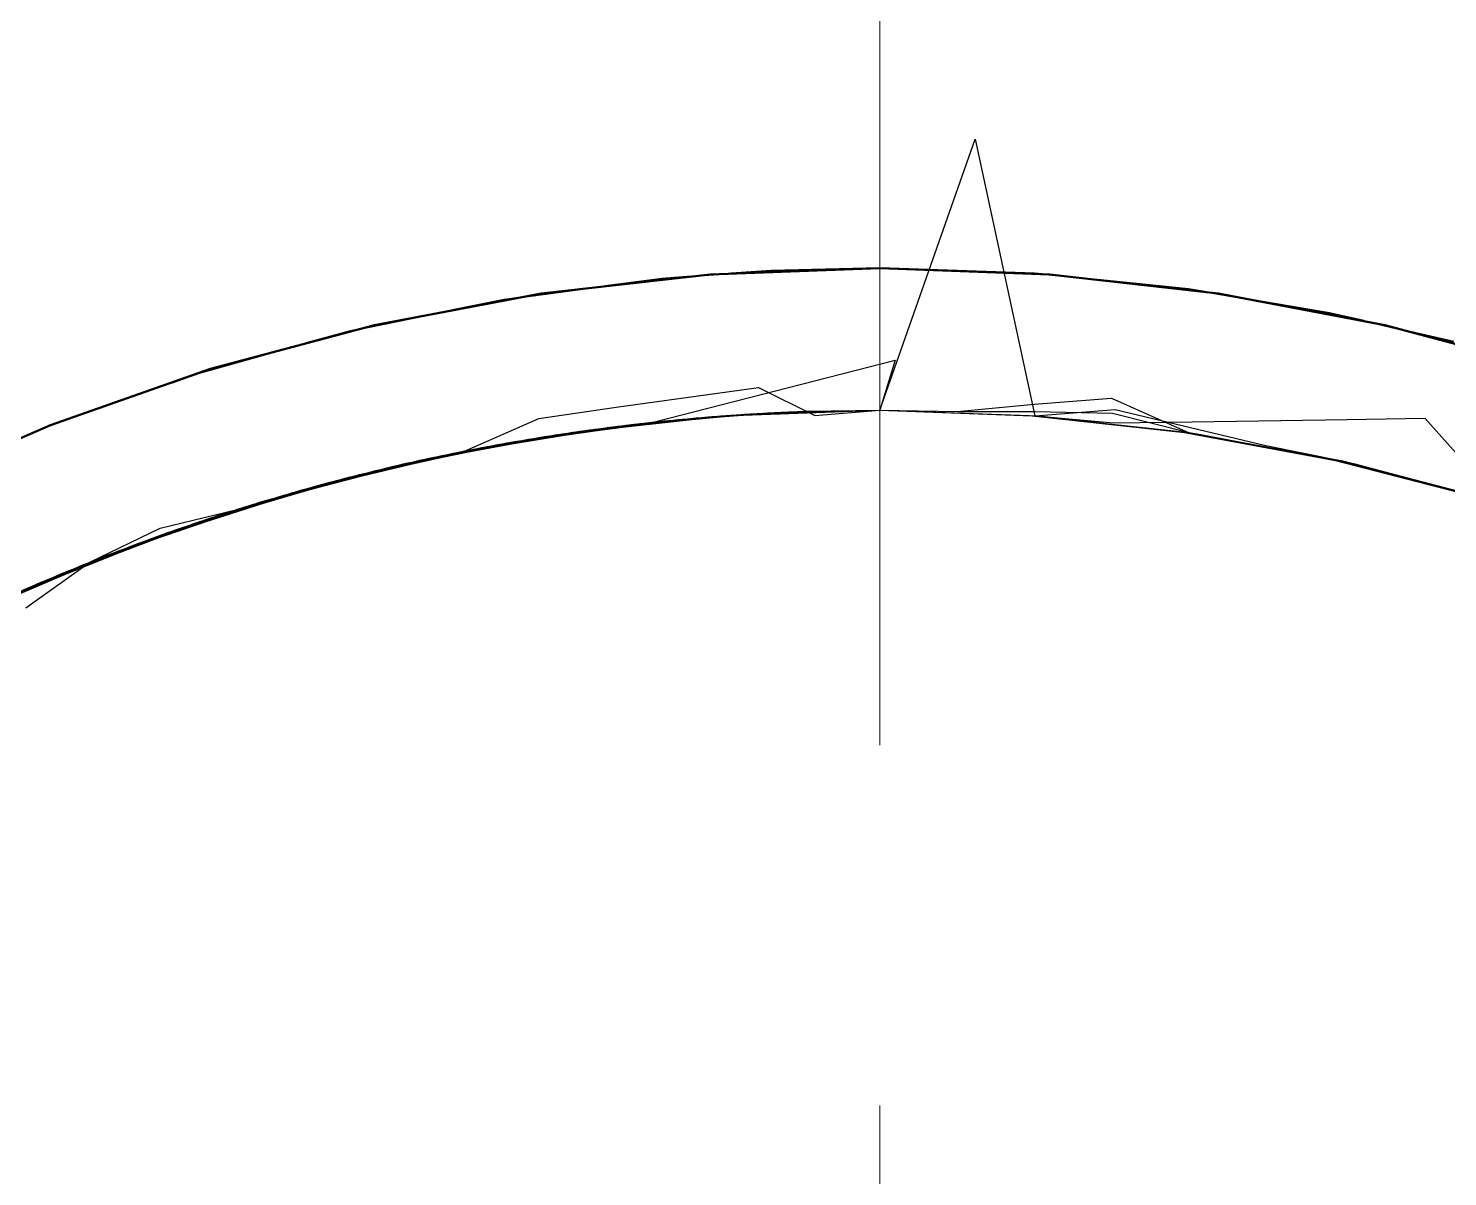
# Model space of a CAD drawing. Header units: millimetres. Extents: x 0 to 420, y 0 to 297.
# Drawn here: x 193 to 195.5, y 269.4 to 271.422 of the extents above; entities that cross this region are included whole.
import ezdxf

# ---------------------------------------------------------------- set-up
doc = ezdxf.new("R2010")
doc.units = ezdxf.units.MM
doc.linetypes.add('CENTER', pattern=[5.08, 3.175, -0.635, 0.635, -0.635])
doc.linetypes.add('DASHED', pattern=[1.524, 1.27, -0.254])
for name, color, linetype, lineweight in [('CENTER', 1, 'CENTER', 18), ('HIDDEN', 8, 'DASHED', 25), ('VISIBLE', 7, 'CONTINUOUS', 50)]:
    doc.layers.add(name, color=color, linetype=linetype, lineweight=lineweight)

msp = doc.modelspace()

# ---------------------------------------------------------------- linework, layer by layer
at = {"layer": 'CENTER'}
msp.add_line((194.5, 259.99999), (194.5, 274), dxfattribs=at)
at = {"layer": 'HIDDEN'}
for points in [[(194.5, 270.74999), (194.6682, 271.22734)], [(194.6682, 271.22734), (194.77341, 270.74)], [(194.16795, 270.98508), (194.23805, 270.99019)], [(194.78588, 270.9893), (194.88349, 270.97928)], [(193.86366, 270.94772), (194.01604, 270.96796)], [(195.07231, 270.95801), (195.16384, 270.94251)], [(193.57583, 270.89057), (193.74792, 270.92582)], [(195.35198, 270.90692), (195.43393, 270.88796)], [(193.29558, 270.8134), (193.48971, 270.8675)], [(194.1032, 270.72893), (194.52702, 270.83792)], [(194.52702, 270.83792), (194.5, 270.74999)], [(193.02768, 270.7184), (193.25348, 270.79866)], [(194.03576, 270.75528), (194.28624, 270.78959)], [(194.28624, 270.78959), (194.38562, 270.74043)], [(194.63659, 270.74749), (194.77223, 270.76012)], [(194.77223, 270.76012), (194.90841, 270.7709)], [(194.90841, 270.7709), (195.04508, 270.71008)], [(193.76818, 270.67778), (193.89942, 270.73482)], [(193.85014, 270.69324), (194.12014, 270.73069)], [(193.85327, 270.69344), (194.12525, 270.73103)], [(193.85597, 270.69419), (194.13169, 270.73181)], [(193.85613, 270.69428), (194.12872, 270.73155)], [(193.86205, 270.69506), (194.13805, 270.73235)], [(193.86516, 270.69558), (194.14142, 270.73267)], [(193.87497, 270.69754), (194.14499, 270.73315)], [(193.87644, 270.69775), (194.14433, 270.73307)], [(193.88093, 270.69854), (194.15298, 270.7339)], [(193.8825, 270.6988), (194.15287, 270.73389)], [(193.88771, 270.69945), (194.16107, 270.73455)], [(193.89942, 270.73482), (194.03576, 270.75528)], [(193.90059, 270.70171), (194.17119, 270.73552)], [(193.90195, 270.70196), (194.17247, 270.73564)], [(193.90323, 270.7022), (194.17639, 270.736)], [(193.90812, 270.70298), (194.17827, 270.73616)], [(193.90908, 270.70314), (194.17831, 270.73617)], [(193.91012, 270.70331), (194.18098, 270.7364)], [(193.91524, 270.70408), (194.18714, 270.7369)], [(193.92804, 270.70612), (194.19781, 270.7378)], [(193.92941, 270.70632), (194.20045, 270.73801)], [(193.93262, 270.70682), (194.20425, 270.73831)], [(193.93502, 270.70719), (194.20392, 270.73829)], [(193.93769, 270.70723), (194.20962, 270.7386)], [(193.93907, 270.70752), (194.21116, 270.73875)], [(193.94017, 270.70792), (194.21066, 270.73879)], [(193.94109, 270.70811), (194.21976, 270.73951)], [(193.94244, 270.70831), (194.21394, 270.73907)], [(193.94976, 270.70929), (194.22299, 270.7397)], [(193.95418, 270.71005), (194.22668, 270.74001)], [(193.95625, 270.70985), (194.22781, 270.73993)], [(193.95893, 270.71075), (194.22888, 270.74018)], [(193.96528, 270.71146), (194.17156, 270.73548)], [(193.97357, 270.71269), (194.23739, 270.74072)], [(193.97802, 270.71349), (194.19732, 270.73776)], [(193.98132, 270.71395), (194.24033, 270.74099)], [(193.98221, 270.71407), (194.24051, 270.741)], [(193.98299, 270.71392), (194.24201, 270.74101)], [(193.98348, 270.71414), (194.24133, 270.74101)], [(193.98511, 270.71432), (194.24211, 270.74106)], [(193.98864, 270.71497), (194.24385, 270.74123)], [(193.99437, 270.71574), (194.24674, 270.74143)], [(193.99776, 270.71598), (194.24928, 270.74152)], [(193.99799, 270.71624), (194.24842, 270.74155)], [(193.99863, 270.7162), (194.24952, 270.74157)], [(194.01621, 270.71855), (194.25774, 270.74212)], [(194.01876, 270.71888), (194.25898, 270.7422)], [(194.0195, 270.71908), (194.25925, 270.74226)], [(194.01962, 270.7191), (194.25931, 270.74226)], [(194.02178, 270.71915), (194.26058, 270.74226)], [(194.02272, 270.71936), (194.26166, 270.74236)], [(194.02381, 270.71959), (194.26226, 270.74243)], [(194.02434, 270.7197), (194.26188, 270.74242)], [(194.0336, 270.7206), (194.26731, 270.74267)], [(194.03393, 270.72046), (194.26681, 270.74259)], [(194.03763, 270.72133), (194.26847, 270.74282)], [(194.04056, 270.72169), (194.27024, 270.74293)], [(194.04093, 270.72179), (194.27003, 270.74294)], [(194.04437, 270.72221), (194.27178, 270.74304)], [(194.04614, 270.72243), (194.2728, 270.7431)], [(194.04945, 270.72263), (194.27451, 270.74314)], [(194.05002, 270.7229), (194.27461, 270.74321)], [(194.05081, 270.72295), (194.27513, 270.74323)], [(194.05232, 270.72317), (194.2758, 270.74328)], [(194.0541, 270.72335), (194.27699, 270.74334)], [(194.05422, 270.72336), (194.27708, 270.74335)], [(194.05806, 270.72373), (194.27938, 270.74345)], [(194.05896, 270.72383), (194.27994, 270.74348)], [(194.06208, 270.72434), (194.24335, 270.7412)], [(194.06393, 270.72454), (194.23487, 270.7406)], [(194.0675, 270.72496), (194.28379, 270.74375)], [(194.06832, 270.72504), (194.28386, 270.74375)], [(194.06847, 270.72504), (194.28391, 270.74375)], [(194.06924, 270.72501), (194.28441, 270.74374)], [(194.07334, 270.7256), (194.2867, 270.7439)], [(194.07557, 270.72585), (194.28814, 270.74398)], [(194.07728, 270.72608), (194.28849, 270.74402)], [(194.08884, 270.72731), (194.29492, 270.74435)], [(194.09885, 270.72848), (194.29922, 270.74461)], [(194.09907, 270.72849), (194.29942, 270.74462)], [(194.10432, 270.72905), (194.30229, 270.74477)], [(194.10983, 270.72934), (194.30485, 270.74482)], [(194.11203, 270.72985), (194.30624, 270.74497)], [(194.11325, 270.72998), (194.30658, 270.745)], [(194.11396, 270.73007), (194.30674, 270.74501)], [(194.12014, 270.73069), (194.30999, 270.74517)], [(194.12525, 270.73103), (194.31283, 270.74526)], [(194.12872, 270.73155), (194.31423, 270.74538)], [(194.13169, 270.73181), (194.31617, 270.74546)], [(194.13805, 270.73235), (194.31936, 270.7456)], [(194.14142, 270.73267), (194.32105, 270.74568)], [(194.14433, 270.73307), (194.32223, 270.74577)], [(194.14499, 270.73315), (194.32231, 270.74578)], [(194.15287, 270.73389), (194.32631, 270.74597)], [(194.15298, 270.7339), (194.32634, 270.74597)], [(194.16107, 270.73455), (194.33045, 270.74613)], [(194.17119, 270.73552), (194.33551, 270.74637)], [(194.17156, 270.73548), (194.33571, 270.74636)], [(194.17247, 270.73564), (194.33636, 270.74641)], [(194.17639, 270.736), (194.33811, 270.7465)], [(194.17827, 270.73616), (194.339, 270.74653)], [(194.17831, 270.73617), (194.339, 270.74654)], [(194.18098, 270.7364), (194.34039, 270.7466)], [(194.18714, 270.7369), (194.34356, 270.74672)], [(194.19732, 270.73776), (194.34856, 270.74693)], [(194.19781, 270.7378), (194.34881, 270.74694)], [(194.20045, 270.73801), (194.35023, 270.747)], [(194.20392, 270.73829), (194.35183, 270.74707)], [(194.20425, 270.73831), (194.35202, 270.74707)], [(194.20962, 270.7386), (194.35479, 270.74714)], [(194.21066, 270.73879), (194.35523, 270.74719)], [(194.21116, 270.73875), (194.35556, 270.74718)], [(194.21394, 270.73907), (194.35688, 270.74726)], [(194.21976, 270.73951), (194.5, 270.74999)], [(194.22299, 270.7397), (194.36175, 270.74743)], [(194.22668, 270.74001), (194.5, 270.74999)], [(194.22781, 270.73993), (194.5, 270.74999)], [(194.22888, 270.74018), (194.5, 270.74999)], [(194.23487, 270.7406), (194.36746, 270.74765)], [(194.23739, 270.74072), (194.5, 270.74999)], [(194.24033, 270.74099), (194.5, 270.74999)], [(194.24051, 270.741), (194.5, 270.74999)], [(194.24133, 270.74101), (194.5, 270.74999)], [(194.24201, 270.74101), (194.5, 270.74999)], [(194.24211, 270.74106), (194.5, 270.74999)], [(194.24335, 270.7412), (194.37161, 270.7478)], [(194.24385, 270.74123), (194.5, 270.74999)], [(194.24674, 270.74143), (194.5, 270.74999)], [(194.24842, 270.74155), (194.5, 270.74999)], [(194.24928, 270.74152), (194.5, 270.74999)], [(194.24952, 270.74157), (194.5, 270.74999)], [(194.25774, 270.74212), (194.5, 270.74999)], [(194.25898, 270.7422), (194.5, 270.74999)], [(194.25925, 270.74226), (194.5, 270.74999)], [(194.25931, 270.74226), (194.5, 270.74999)], [(194.26058, 270.74226), (194.5, 270.74999)], [(194.26166, 270.74236), (194.5, 270.74999)], [(194.26188, 270.74242), (194.5, 270.74999)], [(194.26226, 270.74243), (194.5, 270.74999)], [(194.26681, 270.74259), (194.5, 270.74999)], [(194.26731, 270.74267), (194.5, 270.74999)], [(194.26847, 270.74282), (194.5, 270.74999)], [(194.27003, 270.74294), (194.5, 270.74999)], [(194.27024, 270.74293), (194.5, 270.74999)], [(194.27178, 270.74304), (194.5, 270.74999)], [(194.2728, 270.7431), (194.5, 270.74999)], [(194.27451, 270.74314), (194.5, 270.74999)], [(194.27461, 270.74321), (194.5, 270.74999)], [(194.27513, 270.74323), (194.5, 270.74999)], [(194.2758, 270.74328), (194.5, 270.74999)], [(194.27699, 270.74334), (194.5, 270.74999)], [(194.27708, 270.74335), (194.5, 270.74999)], [(194.27938, 270.74345), (194.5, 270.74999)], [(194.27994, 270.74348), (194.5, 270.74999)], [(194.28379, 270.74375), (194.5, 270.74999)], [(194.28386, 270.74375), (194.5, 270.74999)], [(194.28391, 270.74375), (194.5, 270.74999)], [(194.28441, 270.74374), (194.5, 270.74999)], [(194.2867, 270.7439), (194.5, 270.74999)], [(194.28814, 270.74398), (194.5, 270.74999)], [(194.28849, 270.74402), (194.5, 270.74999)], [(194.29492, 270.74435), (194.5, 270.74999)], [(194.29922, 270.74461), (194.5, 270.74999)], [(194.29942, 270.74462), (194.5, 270.74999)], [(194.30229, 270.74477), (194.5, 270.74999)], [(194.30485, 270.74482), (194.5, 270.74999)], [(194.30624, 270.74497), (194.5, 270.74999)], [(194.30658, 270.745), (194.5, 270.74999)], [(194.30674, 270.74501), (194.5, 270.74999)], [(194.30999, 270.74517), (194.5, 270.74999)], [(194.31283, 270.74526), (194.5, 270.74999)], [(194.31423, 270.74538), (194.5, 270.74999)], [(194.31617, 270.74546), (194.5, 270.74999)], [(194.31936, 270.7456), (194.5, 270.74999)], [(194.32105, 270.74568), (194.5, 270.74999)], [(194.32223, 270.74577), (194.5, 270.74999)], [(194.32231, 270.74578), (194.5, 270.74999)], [(194.32631, 270.74597), (194.5, 270.74999)], [(194.32634, 270.74597), (194.5, 270.74999)], [(194.33045, 270.74613), (194.5, 270.74999)], [(194.33551, 270.74637), (194.5, 270.74999)], [(194.33571, 270.74636), (194.5, 270.74999)], [(194.33636, 270.74641), (194.5, 270.74999)], [(194.33811, 270.7465), (194.5, 270.74999)], [(194.339, 270.74654), (194.5, 270.74999)], [(194.339, 270.74653), (194.5, 270.74999)], [(194.34039, 270.7466), (194.5, 270.74999)], [(194.34356, 270.74672), (194.5, 270.74999)], [(194.34856, 270.74693), (194.5, 270.74999)], [(194.34881, 270.74694), (194.5, 270.74999)], [(194.35023, 270.747), (194.5, 270.74999)], [(194.35183, 270.74707), (194.5, 270.74999)], [(194.35202, 270.74707), (194.5, 270.74999)], [(194.35479, 270.74714), (194.5, 270.74999)], [(194.35523, 270.74719), (194.5, 270.74999)], [(194.35556, 270.74718), (194.5, 270.74999)], [(194.35688, 270.74726), (194.5, 270.74999)], [(194.36175, 270.74743), (194.5, 270.74999)], [(194.36746, 270.74765), (194.5, 270.74999)], [(194.37161, 270.7478), (194.5, 270.74999)], [(194.38562, 270.74043), (194.5, 270.74999)], [(194.5, 270.74999), (194.77359, 270.74)], [(194.5, 270.74999), (194.77145, 270.74001)], [(194.5, 270.74999), (194.77116, 270.74001)], [(194.5, 270.74999), (194.77397, 270.74)], [(194.5, 270.74999), (194.77273, 270.74001)], [(194.5, 270.74999), (194.77315, 270.74001)], [(194.5, 270.74999), (194.77364, 270.74)], [(194.5, 270.74999), (194.77202, 270.74001)], [(194.5, 270.74999), (194.77431, 270.73993)], [(194.5, 270.74999), (194.77265, 270.74001)], [(194.5, 270.74999), (194.77236, 270.74001)], [(194.5, 270.74999), (194.77351, 270.73999)], [(194.5, 270.74999), (194.77068, 270.74002)], [(194.5, 270.74999), (194.77149, 270.74002)], [(194.5, 270.74999), (194.77174, 270.74001)], [(194.5, 270.74999), (194.77334, 270.74001)], [(194.5, 270.74999), (194.77387, 270.73999)], [(194.5, 270.74999), (194.77325, 270.74001)], [(194.5, 270.74999), (194.77189, 270.74001)], [(194.5, 270.74999), (194.77339, 270.74)], [(194.5, 270.74999), (194.77226, 270.74001)], [(194.5, 270.74999), (194.77299, 270.74001)], [(194.5, 270.74999), (194.77393, 270.73997)], [(194.5, 270.74999), (194.63667, 270.7475)], [(194.5, 270.74999), (194.77212, 270.74002)], [(194.5, 270.74999), (194.77369, 270.73999)], [(194.5, 270.74999), (194.77302, 270.74)], [(194.5, 270.74999), (194.77362, 270.74)], [(194.5, 270.74999), (194.77349, 270.73998)], [(194.5, 270.74999), (194.77288, 270.74)], [(194.5, 270.74999), (194.77336, 270.74)], [(194.5, 270.74999), (194.77347, 270.74)], [(194.5, 270.74999), (194.77362, 270.74)], [(194.5, 270.74999), (194.77346, 270.74)], [(194.5, 270.74999), (194.77335, 270.74)], [(194.5, 270.74999), (194.77362, 270.74)], [(194.5, 270.74999), (194.77204, 270.74002)], [(194.5, 270.74999), (194.77352, 270.73992)], [(194.5, 270.74999), (194.77362, 270.73999)], [(194.5, 270.74999), (194.77356, 270.74)], [(194.5, 270.74999), (194.77386, 270.73998)], [(194.5, 270.74999), (194.7733, 270.74)], [(194.5, 270.74999), (194.7711, 270.74002)], [(194.5, 270.74999), (194.76995, 270.74002)], [(194.5, 270.74999), (194.77294, 270.74)], [(194.5, 270.74999), (194.77228, 270.74)], [(194.5, 270.74999), (194.76858, 270.74004)], [(194.5, 270.74999), (194.77293, 270.74)], [(194.5, 270.74999), (194.7736, 270.74)], [(194.5, 270.74999), (194.77352, 270.74)], [(194.5, 270.74999), (194.77404, 270.73997)], [(194.5, 270.74999), (194.63659, 270.74749)], [(194.5, 270.74999), (194.7729, 270.74001)], [(194.5, 270.74999), (194.77338, 270.73998)], [(194.5, 270.74999), (194.77386, 270.73998)], [(194.5, 270.74999), (194.77072, 270.74002)], [(194.5, 270.74999), (194.77184, 270.74002)], [(194.5, 270.74999), (194.77369, 270.73999)], [(194.5, 270.74999), (194.77258, 270.74001)], [(194.5, 270.74999), (194.77346, 270.74)], [(194.5, 270.74999), (194.77375, 270.73999)], [(194.5, 270.74999), (194.77363, 270.73998)], [(194.5, 270.74999), (194.77366, 270.73999)], [(194.5, 270.74999), (194.77244, 270.74001)], [(194.5, 270.74999), (194.77358, 270.74001)], [(194.5, 270.74999), (194.77357, 270.74)], [(194.5, 270.74999), (194.77438, 270.73991)], [(194.5, 270.74999), (194.77296, 270.74)], [(194.5, 270.74999), (194.77405, 270.73999)], [(194.5, 270.74999), (194.77305, 270.74)], [(194.5, 270.74999), (194.77306, 270.74)], [(194.5, 270.74999), (194.77269, 270.74001)], [(194.5, 270.74999), (194.77245, 270.74001)], [(194.5, 270.74999), (194.77045, 270.74003)], [(194.5, 270.74999), (194.77354, 270.74001)], [(194.5, 270.74999), (194.77368, 270.73999)], [(194.5, 270.74999), (194.77266, 270.74001)], [(194.5, 270.74999), (194.7724, 270.74001)], [(194.5, 270.74999), (194.7731, 270.74)], [(194.5, 270.74999), (194.77354, 270.74001)], [(194.5, 270.74999), (194.77156, 270.74002)], [(194.5, 270.74999), (194.77368, 270.73999)], [(194.5, 270.74999), (194.77358, 270.74)], [(194.5, 270.74999), (194.77113, 270.74001)], [(194.5, 270.74999), (194.78028, 270.7395)], [(194.63667, 270.7475), (194.77347, 270.74716)], [(194.76858, 270.74004), (195.03679, 270.71035)], [(194.76995, 270.74002), (195.03938, 270.71021)], [(194.77045, 270.74003), (195.04016, 270.71028)], [(194.77068, 270.74002), (195.04069, 270.71024)], [(194.77072, 270.74002), (195.04077, 270.71024)], [(194.7711, 270.74002), (195.0414, 270.71023)], [(194.77113, 270.74001), (195.04144, 270.71018)], [(194.77116, 270.74001), (195.04168, 270.71015)], [(194.77145, 270.74001), (195.04221, 270.71013)], [(194.77149, 270.74002), (195.04219, 270.7102)], [(194.77156, 270.74002), (195.04226, 270.7102)], [(194.77174, 270.74001), (195.04263, 270.71018)], [(194.77184, 270.74002), (195.0427, 270.71019)], [(194.77189, 270.74001), (195.0429, 270.71017)], [(194.77202, 270.74001), (195.04302, 270.71019)], [(194.77204, 270.74002), (195.0433, 270.7102)], [(194.77212, 270.74002), (195.04324, 270.71019)], [(194.77226, 270.74001), (195.04355, 270.71015)], [(194.77228, 270.74), (195.04369, 270.7101)], [(194.77236, 270.74001), (195.04369, 270.71015)], [(194.7724, 270.74001), (195.04381, 270.71016)], [(194.77244, 270.74001), (195.04389, 270.71014)], [(194.77245, 270.74001), (195.04369, 270.71018)], [(194.77258, 270.74001), (195.04404, 270.71014)], [(194.77265, 270.74001), (195.04427, 270.71012)], [(194.77266, 270.74001), (195.04414, 270.71016)], [(194.77269, 270.74001), (195.04418, 270.71016)], [(194.77273, 270.74001), (195.04428, 270.71014)], [(194.77288, 270.74), (195.04469, 270.71009)], [(194.7729, 270.74001), (195.04457, 270.71013)], [(194.77293, 270.74), (195.0447, 270.7101)], [(194.77294, 270.74), (195.04478, 270.7101)], [(194.77296, 270.74), (195.04486, 270.71007)], [(194.77299, 270.74001), (195.04472, 270.71013)], [(194.77302, 270.74), (195.04499, 270.71007)], [(194.77305, 270.74), (195.04482, 270.71011)], [(194.77306, 270.74), (195.04495, 270.7101)], [(194.7731, 270.74), (195.04505, 270.71009)], [(194.77315, 270.74001), (195.04474, 270.71016)], [(194.77325, 270.74001), (195.04512, 270.71012)], [(194.7733, 270.74), (195.04526, 270.7101)], [(194.77334, 270.74001), (195.04521, 270.71012)], [(194.77335, 270.74), (195.04552, 270.71006)], [(194.77336, 270.74), (195.0455, 270.71007)], [(194.77338, 270.73998), (195.04611, 270.70993)], [(194.77339, 270.74), (195.04552, 270.71007)], [(194.77341, 270.74), (195.04555, 270.71007)], [(194.77346, 270.74), (195.04556, 270.71008)], [(194.77346, 270.74), (195.04548, 270.71011)], [(194.77347, 270.74716), (194.90978, 270.74429)], [(194.77347, 270.74), (195.04556, 270.71008)], [(194.77349, 270.73998), (195.04631, 270.70992)], [(194.77351, 270.73999), (195.04586, 270.71003)], [(194.77352, 270.74), (195.0458, 270.71005)], [(194.77352, 270.73992), (195.04809, 270.70953)], [(194.77354, 270.74001), (194.91466, 270.75081)], [(194.77354, 270.74001), (195.04526, 270.71015)], [(194.77356, 270.74), (195.04577, 270.71006)], [(194.77357, 270.74), (195.04567, 270.71008)], [(194.77358, 270.74001), (195.04527, 270.71015)], [(194.77358, 270.74), (195.04567, 270.71008)], [(194.77359, 270.74), (195.04582, 270.71006)], [(194.7736, 270.74), (195.04577, 270.71007)], [(194.77362, 270.74), (195.04579, 270.71006)], [(194.77362, 270.74), (195.04552, 270.71011)], [(194.77362, 270.74), (195.0458, 270.71006)], [(194.77362, 270.73999), (195.0459, 270.71004)], [(194.77363, 270.73998), (195.04652, 270.70991)], [(194.77364, 270.74), (195.04567, 270.71009)], [(194.77366, 270.73999), (195.04592, 270.71004)], [(194.77368, 270.73999), (195.04597, 270.71004)], [(194.77368, 270.73999), (195.04599, 270.71003)], [(194.77369, 270.73999), (195.04603, 270.71003)], [(194.77369, 270.73999), (195.0461, 270.71001)], [(194.77375, 270.73999), (195.04612, 270.71002)], [(194.77386, 270.73998), (195.04659, 270.70995)], [(194.77386, 270.73998), (195.04653, 270.70995)], [(194.77387, 270.73999), (195.04629, 270.71002)], [(194.77393, 270.73997), (195.04687, 270.7099)], [(194.77397, 270.74), (195.04625, 270.71008)], [(194.77404, 270.73997), (195.04724, 270.70985)], [(194.77405, 270.73999), (195.0466, 270.70999)], [(194.77431, 270.73993), (195.04868, 270.70961)], [(194.77438, 270.73991), (194.91203, 270.72724)], [(194.78028, 270.7395), (195.059, 270.7081)], [(194.90978, 270.74429), (195.04511, 270.71014)], [(194.91466, 270.75081), (195.04725, 270.71931)], [(195.0502, 270.7292), (195.32337, 270.73331)], [(195.32337, 270.73331), (195.46026, 270.73567)], [(195.46026, 270.73567), (195.59255, 270.58728)], [(192.77012, 270.60604), (193.02768, 270.7184)], [(193.66111, 270.65495), (193.92941, 270.70632)], [(193.66123, 270.65499), (193.92804, 270.70612)], [(193.664, 270.65562), (193.93262, 270.70682)], [(193.66555, 270.65597), (193.94109, 270.70811)], [(193.66849, 270.6561), (193.93769, 270.70723)], [(193.66917, 270.6568), (193.93502, 270.70719)], [(193.66969, 270.65651), (193.93907, 270.70752)], [(193.67263, 270.65752), (193.94017, 270.70792)], [(193.6739, 270.65787), (193.94244, 270.70831)], [(193.67827, 270.65872), (193.94976, 270.70929)], [(193.68381, 270.66008), (193.95418, 270.71005)], [(193.6869, 270.65992), (193.95625, 270.70985)], [(193.68981, 270.66143), (193.95893, 270.71075)], [(193.69748, 270.66291), (193.97357, 270.71269)], [(193.70413, 270.66454), (193.97146, 270.71254)], [(193.70843, 270.66512), (193.98299, 270.71392)], [(193.711, 270.66605), (193.98132, 270.71395)], [(193.71253, 270.66638), (193.98221, 270.71407)], [(193.71466, 270.66673), (193.98348, 270.71414)], [(193.71546, 270.66677), (193.98511, 270.71432)], [(193.71853, 270.66767), (193.98864, 270.71497)], [(193.7247, 270.66863), (193.99776, 270.71598)], [(193.72518, 270.66889), (193.99863, 270.7162)], [(193.72809, 270.66968), (193.99437, 270.71574)], [(193.72942, 270.66992), (193.99799, 270.71624)], [(193.74547, 270.67315), (194.01621, 270.71855)], [(193.74852, 270.67376), (194.01876, 270.71888)], [(193.74868, 270.67396), (194.0195, 270.71908)], [(193.74955, 270.67393), (194.02272, 270.71936)], [(193.75026, 270.67424), (194.02381, 270.71959)], [(193.75076, 270.674), (194.02178, 270.71915)], [(193.75715, 270.67568), (194.02434, 270.7197)], [(193.75894, 270.67558), (194.0336, 270.7206)], [(193.7605, 270.67636), (193.97802, 270.71349)], [(193.76052, 270.67607), (193.96528, 270.71146)], [(193.7626, 270.67594), (194.03393, 270.72046)], [(193.76773, 270.67773), (194.04056, 270.72169)], [(193.76856, 270.67789), (194.03763, 270.72133)], [(193.77382, 270.67901), (194.04437, 270.72221)], [(193.77383, 270.67901), (194.01962, 270.7191)], [(193.77408, 270.67906), (194.04614, 270.72243)], [(193.77428, 270.6791), (194.04093, 270.72179)], [(193.77744, 270.67937), (194.04945, 270.72263)], [(193.77908, 270.67999), (194.05081, 270.72295)], [(193.78132, 270.68043), (194.05422, 270.72336)], [(193.78218, 270.68065), (194.05232, 270.72317)], [(193.78218, 270.68065), (194.05002, 270.7229)], [(193.78235, 270.68063), (194.0541, 270.72335)], [(193.78378, 270.68074), (194.05806, 270.72373)], [(193.78393, 270.68079), (194.05896, 270.72383)], [(193.79446, 270.68302), (194.0675, 270.72496)], [(193.79711, 270.6835), (194.06832, 270.72504)], [(193.79851, 270.68374), (194.06847, 270.72504)], [(193.80065, 270.68413), (194.07334, 270.7256)], [(193.8016, 270.68432), (194.07557, 270.72585)], [(193.80827, 270.68563), (194.07728, 270.72608)], [(193.81347, 270.68652), (194.08884, 270.72731)], [(193.82654, 270.68902), (194.09885, 270.72848)], [(193.82895, 270.68945), (194.09907, 270.72849)], [(193.83028, 270.68969), (194.10432, 270.72905)], [(193.83661, 270.69022), (194.10983, 270.72934)], [(193.83805, 270.69108), (194.11203, 270.72985)], [(193.84281, 270.69193), (194.11325, 270.72998)], [(193.8452, 270.69238), (194.11396, 270.73007)], [(193.84955, 270.69289), (194.06924, 270.72501)], [(193.88185, 270.69869), (194.06208, 270.72434)], [(193.8937, 270.70064), (194.06393, 270.72454)], [(193.97146, 270.71254), (194.1032, 270.72893)], [(194.91203, 270.72724), (195.0502, 270.7292)], [(195.03679, 270.71035), (195.30288, 270.66126)], [(195.03938, 270.71021), (195.3066, 270.66081)], [(195.04016, 270.71028), (195.30743, 270.66104)], [(195.04069, 270.71024), (195.30832, 270.66092)], [(195.04077, 270.71024), (195.30845, 270.66091)], [(195.0414, 270.71023), (195.30922, 270.66089)], [(195.04144, 270.71018), (195.3093, 270.66073)], [(195.04168, 270.71015), (195.30986, 270.66063)], [(195.04219, 270.7102), (195.31041, 270.66077)], [(195.04221, 270.71013), (195.31058, 270.66058)], [(195.04226, 270.7102), (195.31043, 270.66078)], [(195.04263, 270.71018), (195.31098, 270.66072)], [(195.0427, 270.71019), (195.31094, 270.66076)], [(195.0429, 270.71017), (195.31135, 270.6607)], [(195.04302, 270.71019), (195.31138, 270.66074)], [(195.04324, 270.71019), (195.31168, 270.66075)], [(195.0433, 270.7102), (195.31192, 270.66079)], [(195.04355, 270.71015), (195.31223, 270.66063)], [(195.04369, 270.71018), (195.31214, 270.66071)], [(195.04369, 270.71015), (195.31236, 270.66063)], [(195.04369, 270.7101), (195.31258, 270.66048)], [(195.04381, 270.71016), (195.31253, 270.66065)], [(195.04389, 270.71014), (195.31273, 270.66058)], [(195.04404, 270.71014), (195.31279, 270.6606)], [(195.04414, 270.71016), (195.31284, 270.66065)], [(195.04418, 270.71016), (195.31288, 270.66064)], [(195.04427, 270.71012), (195.31323, 270.66052)], [(195.04428, 270.71014), (195.31308, 270.66058)], [(195.04457, 270.71013), (195.31343, 270.66056)], [(195.04469, 270.71009), (195.31383, 270.66044)], [(195.0447, 270.7101), (195.31373, 270.66046)], [(195.04472, 270.71013), (195.31362, 270.66055)], [(195.04474, 270.71016), (195.31332, 270.66066)], [(195.04478, 270.7101), (195.31392, 270.66047)], [(195.04482, 270.71011), (195.31378, 270.6605)], [(195.04486, 270.71007), (195.3141, 270.66038)], [(195.04495, 270.7101), (195.31411, 270.66044)], [(195.04499, 270.71007), (195.31429, 270.66037)], [(195.04505, 270.71009), (195.31425, 270.66043)], [(195.04508, 270.71008), (195.31435, 270.66039)], [(195.04511, 270.71014), (195.31405, 270.66057)], [(195.04512, 270.71012), (195.31409, 270.66051)], [(195.04521, 270.71012), (195.31413, 270.66053)], [(195.04526, 270.71015), (195.31395, 270.66059)], [(195.04526, 270.7101), (195.31434, 270.66046)], [(195.04527, 270.71015), (195.31384, 270.66062)], [(195.04548, 270.71011), (195.31453, 270.66049)], [(195.0455, 270.71007), (195.31486, 270.66036)], [(195.04552, 270.71011), (195.31439, 270.6605)], [(195.04552, 270.71007), (195.31482, 270.66037)], [(195.04552, 270.71006), (195.31494, 270.66034)], [(195.04555, 270.71007), (195.31488, 270.66035)], [(195.04556, 270.71008), (195.31477, 270.6604)], [(195.04556, 270.71008), (195.31475, 270.66041)], [(195.04567, 270.71009), (195.31473, 270.66042)], [(195.04567, 270.71008), (195.31491, 270.66038)], [(195.04567, 270.71008), (195.31486, 270.66039)], [(195.04577, 270.71007), (195.31504, 270.66035)], [(195.04577, 270.71006), (195.31511, 270.66033)], [(195.04579, 270.71006), (195.31509, 270.66034)], [(195.0458, 270.71006), (195.31511, 270.66034)], [(195.0458, 270.71005), (195.31531, 270.6603)], [(195.04582, 270.71006), (195.31517, 270.66033)], [(195.04586, 270.71003), (195.31547, 270.66023)], [(195.0459, 270.71004), (195.31527, 270.66029)], [(195.04592, 270.71004), (195.31527, 270.6603)], [(195.04597, 270.71004), (195.31536, 270.66028)], [(195.04599, 270.71003), (195.31541, 270.66027)], [(195.04603, 270.71003), (195.3155, 270.66025)], [(195.0461, 270.71001), (195.31566, 270.66021)], [(195.04611, 270.70993), (195.31634, 270.65995)], [(195.04612, 270.71002), (195.31563, 270.66022)], [(195.04625, 270.71008), (195.31542, 270.6604)], [(195.04629, 270.71002), (195.31583, 270.66022)], [(195.04631, 270.70992), (195.31663, 270.65991)], [(195.04652, 270.70991), (195.31686, 270.6599)], [(195.04653, 270.70995), (195.31632, 270.66006)], [(195.04659, 270.70995), (195.31658, 270.66001)], [(195.0466, 270.70999), (195.31627, 270.66011)], [(195.04687, 270.7099), (195.31709, 270.65989)], [(195.04724, 270.70985), (195.31784, 270.65973)], [(195.04725, 270.71931), (195.18033, 270.68777)], [(195.04809, 270.70953), (195.32107, 270.65876)], [(195.04868, 270.70961), (195.32092, 270.65901)], [(195.059, 270.7081), (195.33458, 270.65594)], [(193.51199, 270.61745), (193.78132, 270.68043)], [(193.512, 270.61731), (193.78393, 270.68079)], [(193.51254, 270.61742), (193.78378, 270.68074)], [(193.51416, 270.61805), (193.78235, 270.68063)], [(193.51589, 270.61856), (193.78218, 270.68065)], [(193.51813, 270.61917), (193.78218, 270.68065)], [(193.52485, 270.62098), (193.79446, 270.68302)], [(193.52962, 270.62225), (193.79711, 270.6835)], [(193.5306, 270.62248), (193.8016, 270.68432)], [(193.53133, 270.62266), (193.80065, 270.68413)], [(193.53229, 270.62293), (193.79851, 270.68374)], [(193.54086, 270.62518), (193.81347, 270.68652)], [(193.54273, 270.62575), (193.80827, 270.68563)], [(193.55781, 270.6297), (193.82654, 270.68902)], [(193.55936, 270.63009), (193.83028, 270.68969)], [(193.56222, 270.63083), (193.82895, 270.68945)], [(193.56666, 270.63111), (193.83661, 270.69022)], [(193.56697, 270.63205), (193.83805, 270.69108)], [(193.57558, 270.63424), (193.84281, 270.69193)], [(193.57989, 270.63536), (193.8452, 270.69238)], [(193.58286, 270.63603), (193.85597, 270.69419)], [(193.58336, 270.63622), (193.85014, 270.69324)], [(193.58402, 270.63595), (193.85327, 270.69344)], [(193.58691, 270.63711), (193.85613, 270.69428)], [(193.58846, 270.63719), (193.86205, 270.69506)], [(193.5913, 270.63786), (193.86516, 270.69558)], [(193.60826, 270.64242), (193.87497, 270.69754)], [(193.6113, 270.64314), (193.87644, 270.69775)], [(193.61217, 270.64338), (193.88093, 270.69854)], [(193.6153, 270.64414), (193.8825, 270.6988)], [(193.61745, 270.64436), (193.88771, 270.69945)], [(193.63203, 270.64784), (193.84955, 270.69289)], [(193.63301, 270.64831), (193.90059, 270.70171)], [(193.63317, 270.64843), (193.90323, 270.7022)], [(193.63393, 270.64859), (193.90195, 270.70196)], [(193.64107, 270.6503), (193.90812, 270.70298)], [(193.64226, 270.65058), (193.91012, 270.70331)], [(193.64298, 270.65075), (193.90908, 270.70314)], [(193.64618, 270.65146), (193.91524, 270.70408)], [(193.70307, 270.66434), (193.88185, 270.69869)], [(193.7246, 270.66894), (193.8937, 270.70064)], [(195.18033, 270.68777), (195.31429, 270.66052)], [(193.39467, 270.58339), (193.66555, 270.65597)], [(193.39983, 270.58498), (193.664, 270.65562)], [(193.4036, 270.58553), (193.66849, 270.6561)], [(193.4046, 270.58601), (193.66969, 270.65651)], [(193.40774, 270.5874), (193.66917, 270.6568)], [(193.40948, 270.58787), (193.67263, 270.65752)], [(193.40975, 270.58801), (193.6739, 270.65787)], [(193.41066, 270.58818), (193.67827, 270.65872)], [(193.41768, 270.59041), (193.68381, 270.66008)], [(193.42154, 270.59046), (193.6869, 270.65992)], [(193.42496, 270.5926), (193.68981, 270.66143)], [(193.42511, 270.59247), (193.69748, 270.66291)], [(193.43762, 270.59599), (193.70843, 270.66512)], [(193.44086, 270.5973), (193.70413, 270.66454)], [(193.44474, 270.59846), (193.711, 270.66605)], [(193.44708, 270.59914), (193.71253, 270.66638)], [(193.44992, 270.59971), (193.71546, 270.66677)], [(193.45007, 270.59998), (193.71466, 270.66673)], [(193.45239, 270.60069), (193.71853, 270.66767)], [(193.45507, 270.6011), (193.7247, 270.66863)], [(193.45536, 270.60138), (193.72518, 270.66889)], [(193.46448, 270.60397), (193.72942, 270.66992)], [(193.46581, 270.60456), (193.72809, 270.66968)], [(193.47873, 270.60812), (193.74547, 270.67315)], [(193.4797, 270.60832), (193.74955, 270.67393)], [(193.48008, 270.60861), (193.75026, 270.67424)], [(193.4819, 270.60915), (193.74868, 270.67396)], [(193.48228, 270.60907), (193.74852, 270.67376)], [(193.48363, 270.60917), (193.75076, 270.674)], [(193.48739, 270.61015), (193.75894, 270.67558)], [(193.4937, 270.61246), (193.75715, 270.67568)], [(193.49492, 270.61168), (193.7626, 270.67594)], [(193.49853, 270.61373), (193.76773, 270.67773)], [(193.49862, 270.6137), (193.76818, 270.67778)], [(193.50329, 270.61504), (193.76856, 270.67789)], [(193.50584, 270.61581), (193.77408, 270.67906)], [(193.50715, 270.61617), (193.77382, 270.67901)], [(193.50907, 270.61625), (193.77744, 270.67937)], [(193.51113, 270.61722), (193.77908, 270.67999)], [(193.51141, 270.61734), (193.77428, 270.6791)], [(193.52618, 270.62134), (193.70307, 270.66434)], [(193.53103, 270.62264), (193.77383, 270.67901)], [(193.54553, 270.62649), (193.7605, 270.67636)], [(193.55706, 270.6295), (193.7246, 270.66894)], [(193.55797, 270.62941), (193.76052, 270.67607)], [(195.30288, 270.66126), (195.5652, 270.59316)], [(195.3066, 270.66081), (195.56998, 270.59219)], [(195.30743, 270.66104), (195.57066, 270.59266)], [(195.30832, 270.66092), (195.57195, 270.59238)], [(195.30845, 270.66091), (195.57212, 270.59236)], [(195.30922, 270.66089), (195.57294, 270.59231)], [(195.3093, 270.66073), (195.57313, 270.59199)], [(195.30986, 270.66063), (195.57409, 270.59176)], [(195.31041, 270.66077), (195.57453, 270.59205)], [(195.31043, 270.66078), (195.57447, 270.59208)], [(195.31058, 270.66058), (195.57496, 270.59165)], [(195.31094, 270.66076), (195.575, 270.59203)], [(195.31098, 270.66072), (195.5752, 270.59193)], [(195.31135, 270.6607), (195.57565, 270.59188)], [(195.31138, 270.66074), (195.57553, 270.59199)], [(195.31168, 270.66075), (195.57585, 270.59201)], [(195.31192, 270.66079), (195.57617, 270.59208)], [(195.31214, 270.66071), (195.57629, 270.59192)], [(195.31223, 270.66063), (195.57672, 270.59172)], [(195.31236, 270.66063), (195.5768, 270.59174)], [(195.31253, 270.66065), (195.57696, 270.59179)], [(195.31258, 270.66048), (195.57733, 270.59142)], [(195.31273, 270.66058), (195.57736, 270.59161)], [(195.31279, 270.6606), (195.57728, 270.59166)], [(195.31284, 270.66065), (195.57724, 270.59178)], [(195.31288, 270.66064), (195.57725, 270.59176)], [(195.31308, 270.66058), (195.57758, 270.59162)], [(195.31323, 270.66052), (195.57796, 270.59148)], [(195.31332, 270.66066), (195.57749, 270.5918)], [(195.31343, 270.66056), (195.57796, 270.59158)], [(195.31362, 270.66055), (195.5782, 270.59155)], [(195.31373, 270.66046), (195.5785, 270.59137)], [(195.31378, 270.6605), (195.57842, 270.59146)], [(195.31383, 270.66044), (195.57872, 270.59132)], [(195.31384, 270.66062), (195.57803, 270.59169)], [(195.31392, 270.66047), (195.5788, 270.59137)], [(195.31395, 270.66059), (195.57831, 270.59162)], [(195.31405, 270.66057), (195.57855, 270.59156)], [(195.31409, 270.66051), (195.57872, 270.59146)], [(195.3141, 270.66038), (195.57911, 270.59119)], [(195.31411, 270.66044), (195.57901, 270.59131)], [(195.31413, 270.66053), (195.57867, 270.59151)], [(195.31425, 270.66043), (195.57917, 270.59129)], [(195.31429, 270.66052), (195.57875, 270.59148)], [(195.31429, 270.66037), (195.57935, 270.59117)], [(195.31434, 270.66046), (195.57908, 270.59135)], [(195.31435, 270.66039), (195.5794, 270.59119)], [(195.31439, 270.6605), (195.57889, 270.59143)], [(195.31453, 270.66049), (195.57918, 270.59142)], [(195.31473, 270.66042), (195.57946, 270.59126)], [(195.31475, 270.66041), (195.57956, 270.59125)], [(195.31477, 270.6604), (195.57966, 270.59121)], [(195.31482, 270.66037), (195.57978, 270.59116)], [(195.31486, 270.66039), (195.57976, 270.59118)], [(195.31486, 270.66036), (195.57993, 270.59113)], [(195.31488, 270.66035), (195.57989, 270.59112)], [(195.31491, 270.66038), (195.5799, 270.59114)], [(195.31494, 270.66034), (195.58007, 270.59108)], [(195.31504, 270.66035), (195.57998, 270.59111)], [(195.31509, 270.66034), (195.58008, 270.59108)], [(195.31511, 270.66034), (195.58011, 270.59107)], [(195.31511, 270.66033), (195.5801, 270.59108)], [(195.31517, 270.66033), (195.5802, 270.59107)], [(195.31527, 270.6603), (195.58027, 270.59103)], [(195.31527, 270.66029), (195.58024, 270.59104)], [(195.31531, 270.6603), (195.58052, 270.591)], [(195.31536, 270.66028), (195.58039, 270.59099)], [(195.31541, 270.66027), (195.58048, 270.59096)], [(195.31542, 270.6604), (195.58011, 270.59122)], [(195.31547, 270.66023), (195.58082, 270.59085)], [(195.3155, 270.66025), (195.58062, 270.59092)], [(195.31563, 270.66022), (195.58082, 270.59086)], [(195.31566, 270.66021), (195.58084, 270.59085)], [(195.31583, 270.66022), (195.58104, 270.59083)], [(195.31627, 270.66011), (195.58168, 270.59059)], [(195.31632, 270.66006), (195.58166, 270.59061)], [(195.31634, 270.65995), (195.58236, 270.5903)], [(195.31658, 270.66001), (195.58225, 270.59043)], [(195.31663, 270.65991), (195.58274, 270.59022)], [(195.31686, 270.6599), (195.58296, 270.59019)], [(195.31709, 270.65989), (195.58301, 270.5902)], [(195.31784, 270.65973), (195.58417, 270.58985)], [(195.32092, 270.65901), (195.58908, 270.58835)], [(195.32107, 270.65876), (195.59018, 270.58782)], [(195.33458, 270.65594), (195.6055, 270.58334)], [(193.30043, 270.55295), (193.56222, 270.63083)], [(193.30071, 270.55305), (193.56697, 270.63205)], [(193.30163, 270.55239), (193.56666, 270.63111)], [(193.31318, 270.55722), (193.57558, 270.63424)], [(193.31443, 270.5576), (193.58286, 270.63603)], [(193.31939, 270.55887), (193.58402, 270.63595)], [(193.31943, 270.55901), (193.58846, 270.63719)], [(193.31944, 270.55932), (193.57989, 270.63536)], [(193.32137, 270.55995), (193.58336, 270.63622)], [(193.32198, 270.55981), (193.5913, 270.63786)], [(193.3226, 270.56036), (193.58691, 270.63711)], [(193.34628, 270.56811), (193.60826, 270.64242)], [(193.34819, 270.56872), (193.61217, 270.64338)], [(193.35056, 270.56948), (193.6113, 270.64314)], [(193.35185, 270.5696), (193.61745, 270.64436)], [(193.35278, 270.5702), (193.6153, 270.64414)], [(193.36776, 270.57498), (193.63317, 270.64843)], [(193.36997, 270.57561), (193.63301, 270.64831)], [(193.37019, 270.57575), (193.63393, 270.64859)], [(193.37854, 270.57838), (193.64107, 270.6503)], [(193.37887, 270.57848), (193.64226, 270.65058)], [(193.38138, 270.57926), (193.64298, 270.65075)], [(193.38156, 270.5793), (193.64618, 270.65146)], [(193.39718, 270.58417), (193.66111, 270.65495)], [(193.39883, 270.58467), (193.66123, 270.65499)], [(193.41751, 270.59003), (193.63203, 270.64784)], [(193.21513, 270.52285), (193.4797, 270.60832)], [(193.21522, 270.52304), (193.48008, 270.60861)], [(193.21752, 270.5238), (193.47873, 270.60812)], [(193.2206, 270.52499), (193.4819, 270.60915)], [(193.22109, 270.52468), (193.48739, 270.61015)], [(193.2215, 270.52518), (193.48228, 270.60907)], [(193.22194, 270.52504), (193.48363, 270.60917)], [(193.23252, 270.52811), (193.49492, 270.61168)], [(193.23436, 270.52987), (193.49862, 270.6137)], [(193.23469, 270.53004), (193.49853, 270.61373)], [(193.23547, 270.53036), (193.4937, 270.61246)], [(193.24295, 270.53303), (193.50584, 270.61581)], [(193.24326, 270.5331), (193.50329, 270.61504)], [(193.24527, 270.53372), (193.512, 270.61731)], [(193.2458, 270.53404), (193.50715, 270.61617)], [(193.24592, 270.53364), (193.50907, 270.61625)], [(193.24636, 270.53406), (193.51254, 270.61742)], [(193.24794, 270.53478), (193.51199, 270.61745)], [(193.2485, 270.53498), (193.51113, 270.61722)], [(193.2512, 270.53593), (193.51416, 270.61805)], [(193.25368, 270.53683), (193.51141, 270.61734)], [(193.25492, 270.53726), (193.51589, 270.61856)], [(193.25924, 270.53878), (193.51813, 270.61917)], [(193.2604, 270.53919), (193.52485, 270.62098)], [(193.26458, 270.54064), (193.5306, 270.62248)], [(193.26714, 270.54151), (193.53133, 270.62266)], [(193.26733, 270.5416), (193.52962, 270.62225)], [(193.27127, 270.54295), (193.53229, 270.62293)], [(193.27315, 270.54361), (193.54086, 270.62518)], [(193.28222, 270.54676), (193.54273, 270.62575)], [(193.29206, 270.55012), (193.53103, 270.62264)], [(193.29341, 270.55058), (193.55936, 270.63009)], [(193.29419, 270.55084), (193.55781, 270.6297)], [(193.33386, 270.56407), (193.54553, 270.62649)], [(193.35159, 270.56982), (193.52618, 270.62134)], [(193.35829, 270.57165), (193.55797, 270.62941)], [(193.39146, 270.5824), (193.55706, 270.6295)], [(193.12997, 270.49077), (193.39467, 270.58339)], [(193.13916, 270.49436), (193.39718, 270.58417)], [(193.14154, 270.49529), (193.39983, 270.58498)], [(193.14225, 270.49556), (193.39883, 270.58467)], [(193.14456, 270.49593), (193.4036, 270.58553)], [(193.14534, 270.4964), (193.4046, 270.58601)], [(193.14883, 270.49805), (193.41066, 270.58818)], [(193.1514, 270.49911), (193.40975, 270.58801)], [(193.15204, 270.49935), (193.40774, 270.5874)], [(193.15211, 270.49935), (193.40948, 270.58787)], [(193.15736, 270.50141), (193.41768, 270.59041)], [(193.15859, 270.50177), (193.42511, 270.59247)], [(193.16177, 270.50189), (193.42154, 270.59046)], [(193.16583, 270.50463), (193.42496, 270.5926)], [(193.17265, 270.50695), (193.43762, 270.59599)], [(193.18316, 270.51118), (193.44086, 270.5973)], [(193.18411, 270.51154), (193.44474, 270.59846)], [(193.18728, 270.51272), (193.44708, 270.59914)], [(193.18996, 270.51351), (193.44992, 270.59971)], [(193.19087, 270.51376), (193.45507, 270.6011)], [(193.19108, 270.51401), (193.45536, 270.60138)], [(193.19123, 270.51424), (193.45007, 270.59998)], [(193.19169, 270.51437), (193.45239, 270.60069)], [(193.20473, 270.51881), (193.46448, 270.60397)], [(193.20679, 270.51967), (193.41751, 270.59003)], [(193.20896, 270.52075), (193.46581, 270.60456)], [(193.22818, 270.52774), (193.39146, 270.5824)], [(193.05254, 270.45937), (193.31443, 270.5576)], [(193.05687, 270.46098), (193.31943, 270.55901)], [(193.05715, 270.46131), (193.31318, 270.55722)], [(193.05912, 270.46189), (193.32198, 270.55981)], [(193.06111, 270.46263), (193.31939, 270.55887)], [(193.06469, 270.46444), (193.3226, 270.56036)], [(193.0652, 270.46465), (193.31944, 270.55932)], [(193.06567, 270.46485), (193.32137, 270.55995)], [(193.09042, 270.47499), (193.34628, 270.56811)], [(193.09044, 270.47499), (193.34819, 270.56872)], [(193.09243, 270.47558), (193.35185, 270.5696)], [(193.09581, 270.47718), (193.35056, 270.56948)], [(193.09634, 270.47738), (193.35278, 270.5702)], [(193.11238, 270.48384), (193.37019, 270.57575)], [(193.11292, 270.484), (193.36997, 270.57561)], [(193.12138, 270.48738), (193.37887, 270.57848)], [(193.12192, 270.48761), (193.37854, 270.57838)], [(193.12293, 270.488), (193.38156, 270.5793)], [(193.12562, 270.48906), (193.38138, 270.57926)], [(193.12624, 270.4893), (193.33386, 270.56407)], [(193.16214, 270.50296), (193.35829, 270.57165)], [(193.17971, 270.50989), (193.35159, 270.56982)], [(193.23216, 270.5421), (193.36776, 270.57498)], [(192.98387, 270.42985), (193.23547, 270.53036)], [(192.9856, 270.43055), (193.24527, 270.53372)], [(192.98689, 270.43117), (193.24295, 270.53303)], [(192.98707, 270.43119), (193.24636, 270.53406)], [(192.9895, 270.43198), (193.24592, 270.53364)], [(192.98989, 270.4325), (193.24326, 270.5331)], [(192.99077, 270.4329), (193.24794, 270.53478)], [(192.99117, 270.43306), (193.2458, 270.53404)], [(192.99266, 270.43373), (193.2485, 270.53498)], [(192.99506, 270.43477), (193.2512, 270.53593)], [(193.00065, 270.43721), (193.25492, 270.53726)], [(193.00241, 270.43797), (193.25368, 270.53683)], [(193.00274, 270.43813), (193.2604, 270.53919)], [(193.00532, 270.43927), (193.26458, 270.54064)], [(193.00687, 270.43991), (193.25924, 270.53878)], [(193.00971, 270.44115), (193.26714, 270.54151)], [(193.01165, 270.442), (193.26733, 270.5416)], [(193.01227, 270.44229), (193.27315, 270.54361)], [(193.01681, 270.44422), (193.27127, 270.54295)], [(193.0282, 270.44911), (193.28222, 270.54676)], [(193.0341, 270.45161), (193.29341, 270.55058)], [(193.03714, 270.4529), (193.29419, 270.55084)], [(193.04102, 270.45455), (193.30071, 270.55305)], [(193.0431, 270.45452), (193.30163, 270.55239)], [(193.04506, 270.45625), (193.30043, 270.55295)], [(193.05773, 270.46155), (193.29206, 270.55012)], [(193.10846, 270.48225), (193.23216, 270.5421)], [(192.91538, 270.39861), (193.17265, 270.50695)], [(192.93057, 270.40578), (193.18411, 270.51154)], [(192.93246, 270.40667), (193.18316, 270.51118)], [(192.93389, 270.40714), (193.19087, 270.51376)], [(192.93405, 270.40734), (193.19108, 270.51401)], [(192.9345, 270.40759), (193.18728, 270.51272)], [(192.93703, 270.40863), (193.18996, 270.51351)], [(192.93793, 270.40916), (193.19169, 270.51437)], [(192.93953, 270.40998), (193.19123, 270.51424)], [(192.95173, 270.41499), (193.20473, 270.51881)], [(192.95745, 270.41807), (193.21522, 270.52304)], [(192.9576, 270.41806), (193.21513, 270.52285)], [(192.95892, 270.41871), (193.20896, 270.52075)], [(192.96192, 270.41972), (193.22109, 270.52468)], [(192.96327, 270.42067), (193.21752, 270.5238)], [(192.96615, 270.42195), (193.2206, 270.52499)], [(192.96714, 270.42207), (193.22194, 270.52504)], [(192.96761, 270.42254), (193.2215, 270.52518)], [(192.97695, 270.4257), (193.23252, 270.52811)], [(192.97706, 270.42679), (193.23436, 270.52987)], [(192.97781, 270.42716), (193.23469, 270.53004)], [(193.00064, 270.43701), (193.20679, 270.51967)], [(193.01095, 270.44168), (193.17971, 270.50989)], [(193.0676, 270.46565), (193.22818, 270.52774)], [(192.86203, 270.37341), (193.11238, 270.48384)], [(192.86328, 270.37397), (193.11292, 270.484)], [(192.87116, 270.37777), (193.12138, 270.48738)], [(192.87173, 270.37806), (193.12293, 270.488)], [(192.87254, 270.37844), (193.12192, 270.48761)], [(192.87294, 270.37863), (193.12997, 270.49077)], [(192.87704, 270.3806), (193.12562, 270.48906)], [(192.88847, 270.38607), (193.13916, 270.49436)], [(192.89052, 270.38704), (193.14154, 270.49529)], [(192.89281, 270.38813), (193.14225, 270.49556)], [(192.89282, 270.38778), (193.14456, 270.49593)], [(192.89336, 270.38817), (193.14534, 270.4964)], [(192.89449, 270.38891), (193.14883, 270.49805)], [(192.89979, 270.39142), (193.15859, 270.50177)], [(192.90023, 270.39163), (193.1514, 270.49911)], [(192.90187, 270.39241), (193.15211, 270.49935)], [(192.90336, 270.39311), (193.15204, 270.49935)], [(192.90433, 270.39358), (193.15736, 270.50141)], [(192.90908, 270.39471), (193.16177, 270.50189)], [(192.91384, 270.39802), (193.16583, 270.50463)], [(192.92338, 270.40246), (193.12624, 270.4893)], [(192.97013, 270.42355), (193.16214, 270.50296)], [(192.99533, 270.40135), (193.10846, 270.48225)], [(192.79751, 270.34126), (193.04506, 270.45625)], [(192.79887, 270.34197), (193.05254, 270.45937)], [(192.80255, 270.34376), (193.05687, 270.46098)], [(192.80449, 270.34473), (193.05912, 270.46189)], [(192.80892, 270.34706), (193.05715, 270.46131)], [(192.81073, 270.34778), (193.06111, 270.46263)], [(192.81457, 270.3499), (193.06469, 270.46444)], [(192.81766, 270.35146), (193.06567, 270.46485)], [(192.81851, 270.35187), (193.0652, 270.46465)], [(192.82814, 270.3566), (193.05773, 270.46155)], [(192.84028, 270.3627), (193.09044, 270.47499)], [(192.84063, 270.3628), (193.09243, 270.47558)], [(192.84202, 270.36356), (193.09042, 270.47499)], [(192.84736, 270.36619), (193.09634, 270.47738)], [(192.84849, 270.36678), (193.09581, 270.47718)], [(192.91007, 270.39627), (193.0676, 270.46565)], [(192.75336, 270.31839), (193.00274, 270.43813)], [(192.75442, 270.31895), (193.00065, 270.43721)], [(192.75446, 270.31901), (193.00532, 270.43927)], [(192.75891, 270.3213), (193.00241, 270.43797)], [(192.7599, 270.3219), (193.01227, 270.44229)], [(192.76052, 270.3222), (193.00971, 270.44115)], [(192.7623, 270.32308), (193.00687, 270.43991)], [(192.76395, 270.32395), (193.01165, 270.442)], [(192.77028, 270.32727), (193.01681, 270.44422)], [(192.78203, 270.33334), (193.0282, 270.44911)], [(192.78297, 270.33381), (193.0341, 270.45161)], [(192.78805, 270.33641), (193.03714, 270.4529)], [(192.78947, 270.33717), (193.04102, 270.45455)], [(192.79253, 270.33804), (193.0431, 270.45452)], [(192.7998, 270.34234), (193.00064, 270.43701)], [(192.84571, 270.36538), (193.01095, 270.44168)]]:
    msp.add_lwpolyline(points, dxfattribs=at)
at = {"layer": 'VISIBLE'}
for points in [[(193.90383, 270.95532), (194.20108, 270.98881)], [(194.01604, 270.96796), (194.11675, 270.98134)], [(194.11675, 270.98134), (194.16795, 270.98508)], [(194.20108, 270.98881), (194.5, 270.99999)], [(194.23805, 270.99019), (194.30833, 270.99532)], [(194.30833, 270.99532), (194.5, 270.99999)], [(194.5, 270.99999), (194.79892, 270.98881)], [(194.5, 270.99999), (194.77241, 270.99068)], [(194.77241, 270.99068), (194.78588, 270.9893)], [(194.79892, 270.98881), (195.09617, 270.95532)], [(194.88349, 270.97928), (195.04383, 270.96283)], [(195.04383, 270.96283), (195.07231, 270.95801)], [(193.60992, 270.89971), (193.90383, 270.95532)], [(193.74792, 270.92582), (193.83858, 270.94438)], [(193.83858, 270.94438), (193.86366, 270.94772)], [(195.09617, 270.95532), (195.39008, 270.89971)], [(195.16384, 270.94251), (195.29151, 270.9209)], [(195.29151, 270.9209), (195.35198, 270.90692)], [(193.32098, 270.82228), (193.60992, 270.89971)], [(193.48971, 270.8675), (193.56333, 270.88801)], [(193.56333, 270.88801), (193.57583, 270.89057)], [(195.39008, 270.89971), (195.67902, 270.82228)], [(195.43393, 270.88796), (195.51086, 270.87016)], [(193.03864, 270.72349), (193.32098, 270.82228)], [(193.25348, 270.79866), (193.29255, 270.81255)], [(193.29255, 270.81255), (193.29558, 270.8134)], [(192.76447, 270.60387), (193.03864, 270.72349)]]:
    msp.add_lwpolyline(points, dxfattribs=at)

doc.saveas('drawing.dxf')
